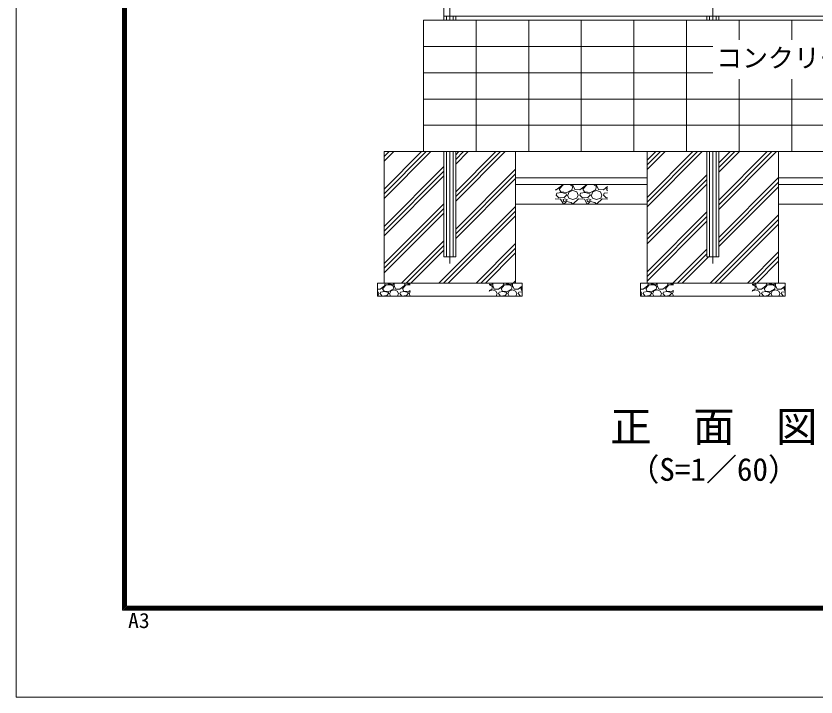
# Model space of a CAD drawing. Units: millimetres, scale not verified. Extents: x -12600 to 12600, y -8910 to 8910.
# Drawn here: x -12600 to -6518, y -8910 to -3731 of the extents above; entities that cross this region are included whole.
import ezdxf
from ezdxf.enums import TextEntityAlignment as Align

# ---------------------------------------------------------------- set-up
doc = ezdxf.new("R2010")
doc.units = ezdxf.units.MM
doc.header["$LTSCALE"] = 60
doc.linetypes.add('USER1', pattern=[50.8, 31.75, -6.35, 6.35, -6.35])
doc.layers.add('0-0_D-TTL-TXT', color=7, linetype='Continuous')
for name, color, linetype, lineweight in [('0-1_D-BMK', 2, 'USER1', 13), ('0-2_D-DCR-HCH', 7, 'Continuous', 9), ('0-3_D-STR4', 7, 'Continuous', 9), ('0-4_D-STR1', 1, 'Continuous', 18), ('0-5_D-BGD', 7, 'Continuous', 9), ('0-6_D-STR3', 3, 'Continuous', 13), ('0-9_D-STR-TXT', 7, 'Continuous', 9), ('0-B_D-TTL', 7, 'Continuous', 9)]:
    doc.layers.add(name, color=color, linetype=linetype, lineweight=lineweight)
doc.styles.add('ＭＳ ゴシック', font='')
doc.styles.get('ＭＳ ゴシック').set_extended_font_data('MS Gothic')

msp = doc.modelspace()

# ---------------------------------------------------------------- linework, layer by layer
at = {"layer": '0-1_D-BMK'}
for p, q in [((-9302.38, -3762.35), (-9302.38, 3424.05)), ((-7302.38, -3762.35), (-7302.38, 3424.05)), ((-9302.38, -5613.35), (-9302.38, -4762.35)), ((-7302.38, -5613.35), (-7302.38, -4762.35))]:
    msp.add_line(p, q, dxfattribs=at)
at = {"layer": '0-2_D-DCR-HCH'}
for p, q in [((-9802.38, -4835.9), (-9728.82, -4762.35)), ((-9802.38, -5118.74), (-9445.98, -4762.35)), ((-9802.38, -4800.55), (-9764.18, -4762.35)), ((-9802.38, -5083.39), (-9481.34, -4762.35)), ((-9802.38, -4765.19), (-9799.53, -4762.35)), ((-9802.38, -5048.03), (-9516.69, -4762.35)), ((-9257.38, -4856.59), (-9163.14, -4762.35)), ((-9257.38, -5139.43), (-8880.3, -4762.35)), ((-9257.38, -4821.23), (-9198.49, -4762.35)), ((-9257.38, -5104.07), (-8915.65, -4762.35)), ((-9257.38, -4785.88), (-9233.85, -4762.35)), ((-9257.38, -5068.72), (-8951.01, -4762.35)), ((-7802.38, -4898.64), (-7666.08, -4762.35)), ((-7802.38, -5181.49), (-7383.24, -4762.35)), ((-7802.38, -4863.29), (-7701.44, -4762.35)), ((-7802.38, -5146.13), (-7418.59, -4762.35)), ((-7802.38, -4827.93), (-7736.79, -4762.35)), ((-7802.38, -5110.78), (-7453.95, -4762.35)), ((-7257.38, -4919.33), (-7100.4, -4762.35)), ((-7257.38, -5202.17), (-6817.55, -4762.35)), ((-7257.38, -4883.97), (-7135.75, -4762.35)), ((-7257.38, -5166.82), (-6852.91, -4762.35)), ((-7257.38, -4848.62), (-7171.11, -4762.35)), ((-7257.38, -5131.46), (-6888.26, -4762.35)), ((-9802.38, -5330.88), (-9347.38, -4875.88)), ((-9802.38, -5366.23), (-9347.38, -4911.23)), ((-9257.38, -5351.56), (-8802.38, -4896.56)), ((-9802.38, -5401.59), (-9347.38, -4946.59)), ((-9257.38, -5386.92), (-8802.38, -4931.92)), ((-9257.38, -5422.27), (-8802.38, -4967.27)), ((-7802.38, -5393.62), (-7347.38, -4938.62)), ((-7802.38, -5428.97), (-7347.38, -4973.97)), ((-7257.38, -5414.3), (-6802.38, -4959.3)), ((-8470.21, -5047.35), (-8438.71, -5012.35)), ((-8457.61, -5068.95), (-8470.21, -5047.35)), ((-8454.01, -5022.15), (-8450.88, -5012.35)), ((-8389.57, -5012.35), (-8367.61, -5027.55)), ((-8367.61, -5027.55), (-8374.81, -5052.75)), ((-8365.6, -5012.35), (-8365.81, -5016.75)), ((-8365.81, -5016.75), (-8351.41, -5050.95)), ((-8313.61, -5052.75), (-8274.01, -5022.15)), ((-8290.21, -5047.35), (-8258.71, -5012.35)), ((-8277.61, -5068.95), (-8290.21, -5047.35)), ((-8274.01, -5022.15), (-8270.88, -5012.35)), ((-8209.57, -5012.35), (-8187.61, -5027.55)), ((-8187.61, -5027.55), (-8194.81, -5052.75)), ((-8185.6, -5012.35), (-8185.81, -5016.75)), ((-8185.81, -5016.75), (-8171.41, -5050.95)), ((-8133.61, -5052.75), (-8102.38, -5028.61)), ((-8110.21, -5047.35), (-8102.38, -5038.64)), ((-8102.38, -5060.78), (-8110.21, -5047.35)), ((-7802.38, -5464.33), (-7347.38, -5009.33)), ((-7257.38, -5449.66), (-6802.38, -4994.66)), ((-7257.38, -5485.01), (-6802.38, -5030.01)), ((-8493.61, -5092.35), (-8488.21, -5077.95)), ((-8454.01, -5074.35), (-8488.21, -5077.95)), ((-8412.61, -5072.55), (-8457.61, -5068.95)), ((-8418.01, -5083.35), (-8454.01, -5074.35)), ((-8416.21, -5092.35), (-8432.41, -5110.35)), ((-8416.21, -5092.35), (-8418.01, -5083.35)), ((-8374.81, -5052.75), (-8412.61, -5072.55)), ((-8407.21, -5092.35), (-8396.41, -5117.55)), ((-8405.41, -5092.35), (-8394.61, -5067.15)), ((-8394.61, -5067.15), (-8365.81, -5058.15)), ((-8365.81, -5058.15), (-8337.01, -5068.95)), ((-8351.41, -5050.95), (-8313.61, -5052.75)), ((-8337.01, -5068.95), (-8326.21, -5092.35)), ((-8335.21, -5117.55), (-8326.21, -5092.35)), ((-8313.61, -5092.35), (-8308.21, -5077.95)), ((-8293.81, -5113.95), (-8313.61, -5092.35)), ((-8274.01, -5074.35), (-8308.21, -5077.95)), ((-8232.61, -5072.55), (-8277.61, -5068.95)), ((-8238.01, -5083.35), (-8274.01, -5074.35)), ((-8236.21, -5092.35), (-8252.41, -5110.35)), ((-8236.21, -5092.35), (-8238.01, -5083.35)), ((-8194.81, -5052.75), (-8232.61, -5072.55)), ((-8227.21, -5092.35), (-8216.41, -5117.55)), ((-8225.41, -5092.35), (-8214.61, -5067.15)), ((-8214.61, -5067.15), (-8185.81, -5058.15)), ((-8185.81, -5058.15), (-8157.01, -5068.95)), ((-8171.41, -5050.95), (-8133.61, -5052.75)), ((-8157.01, -5068.95), (-8146.21, -5092.35)), ((-8155.21, -5117.55), (-8146.21, -5092.35)), ((-8133.61, -5092.35), (-8128.21, -5077.95)), ((-8113.81, -5113.95), (-8133.61, -5092.35)), ((-8102.38, -5075.23), (-8128.21, -5077.95)), ((-9802.38, -5613.72), (-9347.38, -5158.72)), ((-8459.41, -5124.75), (-8502.38, -5121.17)), ((-8439.61, -5157.15), (-8459.41, -5124.75)), ((-8428.81, -5121.15), (-8441.41, -5126.55)), ((-8441.41, -5126.55), (-8434.21, -5144.55)), ((-8441.28, -5162.35), (-8439.61, -5157.15)), ((-8434.21, -5144.55), (-8407.21, -5128.35)), ((-8416.21, -5142.75), (-8434.21, -5160.75)), ((-8434.21, -5160.75), (-8433.14, -5162.35)), ((-8407.21, -5128.35), (-8428.81, -5121.15)), ((-8380.21, -5148.15), (-8416.21, -5142.75)), ((-8396.41, -5117.55), (-8365.81, -5126.55)), ((-8365.81, -5160.75), (-8380.21, -5148.15)), ((-8365.81, -5126.55), (-8335.21, -5117.55)), ((-8365.81, -5162.35), (-8365.81, -5160.75)), ((-8364.01, -5158.95), (-8364.17, -5162.35)), ((-8322.61, -5121.15), (-8364.01, -5158.95)), ((-8279.41, -5124.75), (-8322.61, -5121.15)), ((-8252.41, -5110.35), (-8293.81, -5113.95)), ((-8259.61, -5157.15), (-8279.41, -5124.75)), ((-8248.81, -5121.15), (-8261.41, -5126.55)), ((-8261.41, -5126.55), (-8254.21, -5144.55)), ((-8261.28, -5162.35), (-8259.61, -5157.15)), ((-8254.21, -5144.55), (-8227.21, -5128.35)), ((-8236.21, -5142.75), (-8254.21, -5160.75)), ((-8254.21, -5160.75), (-8253.14, -5162.35)), ((-8227.21, -5128.35), (-8248.81, -5121.15)), ((-8200.21, -5148.15), (-8236.21, -5142.75)), ((-8216.41, -5117.55), (-8185.81, -5126.55)), ((-8185.81, -5160.75), (-8200.21, -5148.15)), ((-8185.81, -5126.55), (-8155.21, -5117.55)), ((-8185.81, -5162.35), (-8185.81, -5160.75)), ((-8184.01, -5158.95), (-8184.17, -5162.35)), ((-8142.61, -5121.15), (-8184.01, -5158.95)), ((-8102.38, -5124.5), (-8142.61, -5121.15)), ((-8102.38, -5112.95), (-8113.81, -5113.95)), ((-9802.38, -5649.07), (-9347.38, -5194.07)), ((-9802.38, -5684.43), (-9347.38, -5229.43)), ((-9385.32, -5762.35), (-8802.38, -5179.4)), ((-9349.96, -5762.35), (-8802.38, -5214.76)), ((-7802.38, -5676.46), (-7347.38, -5221.46)), ((-9314.61, -5762.35), (-8802.38, -5250.11)), ((-7802.38, -5711.82), (-7347.38, -5256.82)), ((-7322.58, -5762.35), (-6802.38, -5242.15)), ((-7287.22, -5762.35), (-6802.38, -5277.5)), ((-7802.38, -5747.17), (-7347.38, -5292.17)), ((-7251.87, -5762.35), (-6802.38, -5312.86)), ((-9668.16, -5762.35), (-9347.38, -5441.56)), ((-9102.48, -5762.35), (-8802.38, -5462.25)), ((-9632.81, -5762.35), (-9347.38, -5476.92)), ((-9597.45, -5762.35), (-9347.38, -5512.27)), ((-9067.12, -5762.35), (-8802.38, -5497.6)), ((-9031.77, -5762.35), (-8802.38, -5532.96)), ((-7605.42, -5762.35), (-7347.38, -5504.3)), ((-7039.74, -5762.35), (-6802.38, -5524.99)), ((-7570.07, -5762.35), (-7347.38, -5539.66)), ((-7534.71, -5762.35), (-7334.71, -5562.35)), ((-7004.38, -5762.35), (-6802.38, -5560.34)), ((-6969.03, -5762.35), (-6802.38, -5595.7)), ((-9812.81, -5804.85), (-9785.81, -5774.85)), ((-9799.31, -5783.85), (-9792.43, -5762.35)), ((-9785.81, -5774.85), (-9746.81, -5774.85)), ((-9774.14, -5762.35), (-9770.81, -5767.35)), ((-9770.81, -5767.35), (-9733.31, -5771.85)), ((-9746.81, -5774.85), (-9727.31, -5788.35)), ((-9733.31, -5771.85), (-9728.03, -5762.35)), ((-9662.81, -5804.85), (-9635.81, -5774.85)), ((-9649.31, -5783.85), (-9642.43, -5762.35)), ((-9635.81, -5774.85), (-9602.38, -5774.85)), ((-9624.14, -5762.35), (-9620.81, -5767.35)), ((-9620.81, -5767.35), (-9602.38, -5769.56)), ((-9002.38, -5769.56), (-8983.31, -5771.85)), ((-9002.38, -5774.85), (-8996.81, -5774.85)), ((-8996.81, -5774.85), (-8977.31, -5788.35)), ((-8983.31, -5771.85), (-8978.03, -5762.35)), ((-8975, -5762.35), (-8975.81, -5779.35)), ((-8912.81, -5804.85), (-8885.81, -5774.85)), ((-8899.31, -5783.85), (-8892.43, -5762.35)), ((-8833.31, -5771.85), (-8828.03, -5762.35)), ((-8825, -5762.35), (-8825.81, -5779.35)), ((-8819.63, -5762.35), (-8802.38, -5745.09)), ((-7812.81, -5804.85), (-7785.81, -5774.85)), ((-7799.31, -5783.85), (-7792.43, -5762.35)), ((-7785.81, -5774.85), (-7746.81, -5774.85)), ((-7774.14, -5762.35), (-7770.81, -5767.35)), ((-7770.81, -5767.35), (-7733.31, -5771.85)), ((-7746.81, -5774.85), (-7727.31, -5788.35)), ((-7733.31, -5771.85), (-7728.03, -5762.35)), ((-7662.81, -5804.85), (-7635.81, -5774.85)), ((-7649.31, -5783.85), (-7642.43, -5762.35)), ((-7635.81, -5774.85), (-7602.38, -5774.85)), ((-7624.14, -5762.35), (-7620.81, -5767.35)), ((-7620.81, -5767.35), (-7602.38, -5769.56)), ((-7002.38, -5769.56), (-6983.31, -5771.85)), ((-7002.38, -5774.85), (-6996.81, -5774.85)), ((-6996.81, -5774.85), (-6977.31, -5788.35)), ((-6983.31, -5771.85), (-6978.03, -5762.35)), ((-6975, -5762.35), (-6975.81, -5779.35)), ((-6912.81, -5804.85), (-6885.81, -5774.85)), ((-6899.31, -5783.85), (-6892.43, -5762.35)), ((-6833.31, -5771.85), (-6828.03, -5762.35)), ((-6825, -5762.35), (-6825.81, -5779.35)), ((-9852.38, -5822.64), (-9851.81, -5822.85)), ((-9851.81, -5822.85), (-9842.81, -5842.35)), ((-9832.31, -5842.35), (-9827.81, -5830.35)), ((-9799.31, -5827.35), (-9827.81, -5830.35)), ((-9802.31, -5822.85), (-9812.81, -5804.85)), ((-9764.81, -5825.85), (-9802.31, -5822.85)), ((-9769.31, -5834.85), (-9799.31, -5827.35)), ((-9767.81, -5842.35), (-9769.31, -5834.85)), ((-9733.31, -5809.35), (-9764.81, -5825.85)), ((-9758.81, -5842.35), (-9749.81, -5821.35)), ((-9749.81, -5821.35), (-9725.81, -5813.85)), ((-9727.31, -5788.35), (-9733.31, -5809.35)), ((-9725.81, -5813.85), (-9701.81, -5822.85)), ((-9713.81, -5807.85), (-9682.31, -5809.35)), ((-9701.81, -5822.85), (-9692.81, -5842.35)), ((-9682.31, -5809.35), (-9649.31, -5783.85)), ((-9682.31, -5842.35), (-9677.81, -5830.35)), ((-9649.31, -5827.35), (-9677.81, -5830.35)), ((-9652.31, -5822.85), (-9662.81, -5804.85)), ((-9614.81, -5825.85), (-9652.31, -5822.85)), ((-9619.31, -5834.85), (-9649.31, -5827.35)), ((-9617.81, -5842.35), (-9619.31, -5834.85)), ((-9602.38, -5819.34), (-9614.81, -5825.85)), ((-9608.81, -5842.35), (-9602.38, -5827.33)), ((-8983.31, -5809.35), (-9002.38, -5819.34)), ((-9002.38, -5827.33), (-8999.81, -5821.35)), ((-8999.81, -5821.35), (-8975.81, -5813.85)), ((-8977.31, -5788.35), (-8983.31, -5809.35)), ((-8975.81, -5779.35), (-8963.81, -5807.85)), ((-8975.81, -5813.85), (-8951.81, -5822.85)), ((-8951.81, -5822.85), (-8942.81, -5842.35)), ((-8932.31, -5842.35), (-8927.81, -5830.35)), ((-8899.31, -5827.35), (-8927.81, -5830.35)), ((-8902.31, -5822.85), (-8912.81, -5804.85)), ((-8864.81, -5825.85), (-8902.31, -5822.85)), ((-8869.31, -5834.85), (-8899.31, -5827.35)), ((-8867.81, -5842.35), (-8869.31, -5834.85)), ((-8833.31, -5809.35), (-8864.81, -5825.85)), ((-8858.81, -5842.35), (-8849.81, -5821.35)), ((-8849.81, -5821.35), (-8825.81, -5813.85)), ((-8827.31, -5788.35), (-8833.31, -5809.35)), ((-8825.81, -5779.35), (-8813.81, -5807.85)), ((-8825.81, -5813.85), (-8801.81, -5822.85)), ((-8813.81, -5807.85), (-8782.31, -5809.35)), ((-8801.81, -5822.85), (-8792.81, -5842.35)), ((-8782.31, -5809.35), (-8752.38, -5786.22)), ((-8782.31, -5842.35), (-8777.81, -5830.35)), ((-8752.38, -5827.67), (-8777.81, -5830.35)), ((-8762.81, -5804.85), (-8752.38, -5793.25)), ((-8752.38, -5822.74), (-8762.81, -5804.85)), ((-7852.38, -5822.64), (-7851.81, -5822.85)), ((-7851.81, -5822.85), (-7842.81, -5842.35)), ((-7832.31, -5842.35), (-7827.81, -5830.35)), ((-7799.31, -5827.35), (-7827.81, -5830.35)), ((-7802.31, -5822.85), (-7812.81, -5804.85)), ((-7764.81, -5825.85), (-7802.31, -5822.85)), ((-7769.31, -5834.85), (-7799.31, -5827.35)), ((-7767.81, -5842.35), (-7769.31, -5834.85)), ((-7733.31, -5809.35), (-7764.81, -5825.85)), ((-7758.81, -5842.35), (-7749.81, -5821.35)), ((-7749.81, -5821.35), (-7725.81, -5813.85)), ((-7727.31, -5788.35), (-7733.31, -5809.35)), ((-7725.81, -5813.85), (-7701.81, -5822.85)), ((-7713.81, -5807.85), (-7682.31, -5809.35)), ((-7701.81, -5822.85), (-7692.81, -5842.35)), ((-7682.31, -5809.35), (-7649.31, -5783.85)), ((-7682.31, -5842.35), (-7677.81, -5830.35)), ((-7649.31, -5827.35), (-7677.81, -5830.35)), ((-7652.31, -5822.85), (-7662.81, -5804.85)), ((-7614.81, -5825.85), (-7652.31, -5822.85)), ((-7619.31, -5834.85), (-7649.31, -5827.35)), ((-7617.81, -5842.35), (-7619.31, -5834.85)), ((-7602.38, -5819.34), (-7614.81, -5825.85)), ((-7608.81, -5842.35), (-7602.38, -5827.33)), ((-6983.31, -5809.35), (-7002.38, -5819.34)), ((-7002.38, -5827.33), (-6999.81, -5821.35)), ((-6999.81, -5821.35), (-6975.81, -5813.85)), ((-6977.31, -5788.35), (-6983.31, -5809.35)), ((-6975.81, -5779.35), (-6963.81, -5807.85)), ((-6975.81, -5813.85), (-6951.81, -5822.85)), ((-6951.81, -5822.85), (-6942.81, -5842.35)), ((-6932.31, -5842.35), (-6927.81, -5830.35)), ((-6899.31, -5827.35), (-6927.81, -5830.35)), ((-6902.31, -5822.85), (-6912.81, -5804.85)), ((-6864.81, -5825.85), (-6902.31, -5822.85)), ((-6869.31, -5834.85), (-6899.31, -5827.35)), ((-6867.81, -5842.35), (-6869.31, -5834.85)), ((-6833.31, -5809.35), (-6864.81, -5825.85)), ((-6858.81, -5842.35), (-6849.81, -5821.35)), ((-6849.81, -5821.35), (-6825.81, -5813.85)), ((-6827.31, -5788.35), (-6833.31, -5809.35)), ((-6825.81, -5779.35), (-6813.81, -5807.85)), ((-6825.81, -5813.85), (-6801.81, -5822.85)), ((-6813.81, -5807.85), (-6782.31, -5809.35)), ((-6801.81, -5822.85), (-6792.81, -5842.35)), ((-6782.31, -5809.35), (-6752.38, -5786.22)), ((-6782.31, -5842.35), (-6777.81, -5830.35)), ((-6752.38, -5827.67), (-6777.81, -5830.35)), ((-6762.81, -5804.85), (-6752.38, -5793.25)), ((-6752.38, -5822.74), (-6762.81, -5804.85)), ((-9849.95, -5862.35), (-9842.81, -5842.35)), ((-9767.81, -5842.35), (-9781.31, -5857.35)), ((-9760.31, -5842.35), (-9751.74, -5862.35)), ((-9699.95, -5862.35), (-9692.81, -5842.35)), ((-9665.81, -5860.35), (-9682.31, -5842.35)), ((-9631.31, -5857.35), (-9665.81, -5860.35)), ((-9617.81, -5842.35), (-9631.31, -5857.35)), ((-9610.31, -5842.35), (-9602.38, -5860.87)), ((-9002.38, -5860.87), (-9001.74, -5862.35)), ((-8949.95, -5862.35), (-8942.81, -5842.35)), ((-8867.81, -5842.35), (-8881.31, -5857.35)), ((-8860.31, -5842.35), (-8851.74, -5862.35)), ((-8799.95, -5862.35), (-8792.81, -5842.35)), ((-8765.81, -5860.35), (-8782.31, -5842.35)), ((-8752.38, -5859.18), (-8765.81, -5860.35)), ((-7849.95, -5862.35), (-7842.81, -5842.35)), ((-7767.81, -5842.35), (-7781.31, -5857.35)), ((-7760.31, -5842.35), (-7751.74, -5862.35)), ((-7699.95, -5862.35), (-7692.81, -5842.35)), ((-7665.81, -5860.35), (-7682.31, -5842.35)), ((-7631.31, -5857.35), (-7665.81, -5860.35)), ((-7617.81, -5842.35), (-7631.31, -5857.35)), ((-7610.31, -5842.35), (-7602.38, -5860.87)), ((-7002.38, -5860.87), (-7001.74, -5862.35)), ((-6949.95, -5862.35), (-6942.81, -5842.35)), ((-6867.81, -5842.35), (-6881.31, -5857.35)), ((-6860.31, -5842.35), (-6851.74, -5862.35)), ((-6799.95, -5862.35), (-6792.81, -5842.35)), ((-6765.81, -5860.35), (-6782.31, -5842.35)), ((-6752.38, -5859.18), (-6765.81, -5860.35))]:
    msp.add_line(p, q, dxfattribs=at)
for points in [[(-8502.38, -5052.33), (-8493.61, -5052.75), (-8454.01, -5022.15)], [(-8432.41, -5110.35), (-8473.81, -5113.95), (-8493.61, -5092.35)], [(-9725, -5762.35), (-9725.81, -5779.35), (-9713.81, -5807.85)], [(-8885.81, -5774.85), (-8846.81, -5774.85), (-8827.31, -5788.35)], [(-8874.14, -5762.35), (-8870.81, -5767.35), (-8833.31, -5771.85)], [(-7725, -5762.35), (-7725.81, -5779.35), (-7713.81, -5807.85)], [(-6885.81, -5774.85), (-6846.81, -5774.85), (-6827.31, -5788.35)], [(-6874.14, -5762.35), (-6870.81, -5767.35), (-6833.31, -5771.85)], [(-9852.38, -5808.39), (-9832.31, -5809.35), (-9799.31, -5783.85)], [(-8963.81, -5807.85), (-8932.31, -5809.35), (-8899.31, -5783.85)], [(-7852.38, -5808.39), (-7832.31, -5809.35), (-7799.31, -5783.85)], [(-6963.81, -5807.85), (-6932.31, -5809.35), (-6899.31, -5783.85)], [(-9781.31, -5857.35), (-9815.81, -5860.35), (-9832.31, -5842.35)], [(-8881.31, -5857.35), (-8915.81, -5860.35), (-8932.31, -5842.35)], [(-7781.31, -5857.35), (-7815.81, -5860.35), (-7832.31, -5842.35)], [(-6881.31, -5857.35), (-6915.81, -5860.35), (-6932.31, -5842.35)]]:
    msp.add_lwpolyline(points, dxfattribs=at)
at = {"layer": '0-3_D-STR4'}
for p, q in [((-9502.38, -4762.35), (-9502.38, -3762.35)), ((-9502.38, -3762.35), (-4552.38, -3762.35)), ((-9102.38, -4762.35), (-9102.38, -3762.35)), ((-8702.38, -4762.35), (-8702.38, -3762.35)), ((-8302.38, -4762.35), (-8302.38, -3762.35)), ((-7902.38, -4762.35), (-7902.38, -3762.35)), ((-7502.38, -4762.35), (-7502.38, -3762.35)), ((-7102.38, -3912.35), (-7102.38, -3762.35)), ((-6702.38, -3912.35), (-6702.38, -3762.35)), ((-9502.38, -3962.35), (-7302.38, -3962.35)), ((-9502.38, -4162.35), (-7302.38, -4162.35)), ((-7102.38, -4762.35), (-7102.38, -4212.35)), ((-6702.38, -4762.35), (-6702.38, -4212.35)), ((-9502.38, -4362.35), (-4552.38, -4362.35)), ((-9502.38, -4562.35), (-4552.38, -4562.35)), ((-9802.38, -5762.35), (-9802.38, -4762.35)), ((-8802.38, -5762.35), (-8802.38, -4762.35)), ((-7802.38, -5762.35), (-7802.38, -4762.35)), ((-6802.38, -5762.35), (-6802.38, -4762.35)), ((-8802.38, -4962.35), (-7802.38, -4962.35)), ((-6802.38, -4962.35), (-5802.38, -4962.35)), ((-8802.38, -5012.35), (-7802.38, -5012.35)), ((-6802.38, -5012.35), (-5802.38, -5012.35)), ((-8802.38, -5162.35), (-7802.38, -5162.35)), ((-6802.38, -5162.35), (-5802.38, -5162.35)), ((-8752.38, -5762.35), (-9852.38, -5762.35)), ((-9852.38, -5762.35), (-9852.38, -5862.35)), ((-8752.38, -5762.35), (-8752.38, -5862.35)), ((-6752.38, -5762.35), (-7852.38, -5762.35)), ((-7852.38, -5762.35), (-7852.38, -5862.35)), ((-6752.38, -5762.35), (-6752.38, -5862.35)), ((-8752.38, -5862.35), (-9852.38, -5862.35)), ((-6752.38, -5862.35), (-7852.38, -5862.35))]:
    msp.add_line(p, q, dxfattribs=at)
at = {"layer": '0-4_D-STR1'}
for p, q in [((-9347.38, -3241.85), (-9347.38, -3762.35)), ((-9347.38, -3732.35), (-4552.38, -3732.35)), ((-9327.38, -3732.35), (-9327.38, -3762.35)), ((-9277.38, -3762.35), (-9277.38, -3732.35)), ((-9257.38, -3762.35), (-9257.38, -3732.35)), ((-7347.38, -3732.35), (-7347.38, -3762.35)), ((-7327.38, -3732.35), (-7327.38, -3762.35)), ((-7277.38, -3762.35), (-7277.38, -3732.35)), ((-7257.38, -3762.35), (-7257.38, -3732.35)), ((-9327.38, -4762.35), (-9327.38, -5562.35)), ((-9277.38, -5562.35), (-9277.38, -4762.35)), ((-9257.38, -5562.35), (-9257.38, -4762.35)), ((-7347.38, -4762.35), (-7347.38, -5562.35)), ((-7327.38, -4762.35), (-7327.38, -5562.35)), ((-7277.38, -5562.35), (-7277.38, -4762.35)), ((-7257.38, -5562.35), (-7257.38, -4762.35)), ((-7347.38, -5562.35), (-7257.38, -5562.35))]:
    msp.add_line(p, q, dxfattribs=at)
msp.add_lwpolyline([(-9347.38, -4762.35), (-9347.38, -5562.35), (-9257.38, -5562.35)], dxfattribs=at)
at = {"layer": '0-5_D-BGD'}
msp.add_line((-9802.38, -4762.35), (-4552.38, -4762.35), dxfattribs=at)
at = {"layer": '0-6_D-STR3'}
msp.add_line((-9347.38, -3732.35), (-9347.38, -3587.35), dxfattribs=at)
at = {"layer": '0-B_D-TTL', "color": 2, "lineweight": 18}
msp.add_lwpolyline([(-12600, 8910), (12600, 8910), (12600, -8910), (-12600, -8910)], close=True, dxfattribs=at)
at = {"layer": '0-B_D-TTL'}
for points in [[(-11790, 8250), (11790, 8250), (11790, -8250), (-11790, -8250)], [(-11782.5, 8242.5), (11782.5, 8242.5), (11782.5, -8242.5), (-11782.5, -8242.5)], [(-11775, 8235), (11775, 8235), (11775, -8235), (-11775, -8235)], [(-11767.5, 8227.5), (11767.5, 8227.5), (11767.5, -8227.5), (-11767.5, -8227.5)], [(-11760, 8220), (11760, 8220), (11760, -8220), (-11760, -8220)]]:
    msp.add_lwpolyline(points, close=True, dxfattribs=at)

# ---------------------------------------------------------------- texts
at = {"layer": '0-0_D-TTL-TXT', "style": 'ＭＳ ゴシック'}
for s, height, p in [('正\u3000面\u3000図', 230.9, (-8082.07, -7038.36)), ('（S=1／60）', 173.3, (-7945.63, -7317.95))]:
    msp.add_text(s, height=height, dxfattribs=at).set_placement(p, align=Align.BOTTOM_LEFT)
at = {"layer": '0-9_D-STR-TXT', "style": 'ＭＳ ゴシック'}
msp.add_text('コンクリートブロック', height=144.3, dxfattribs=at).set_placement((-7276.99, -4165.11), align=Align.BOTTOM_LEFT)
at = {"layer": '0-B_D-TTL', "style": 'ＭＳ ゴシック', "width": 1.05}
msp.add_text('A3', height=115.2, dxfattribs=at).set_placement((-11748.26, -8420.43), align=Align.BOTTOM_LEFT)

doc.saveas('drawing.dxf')
